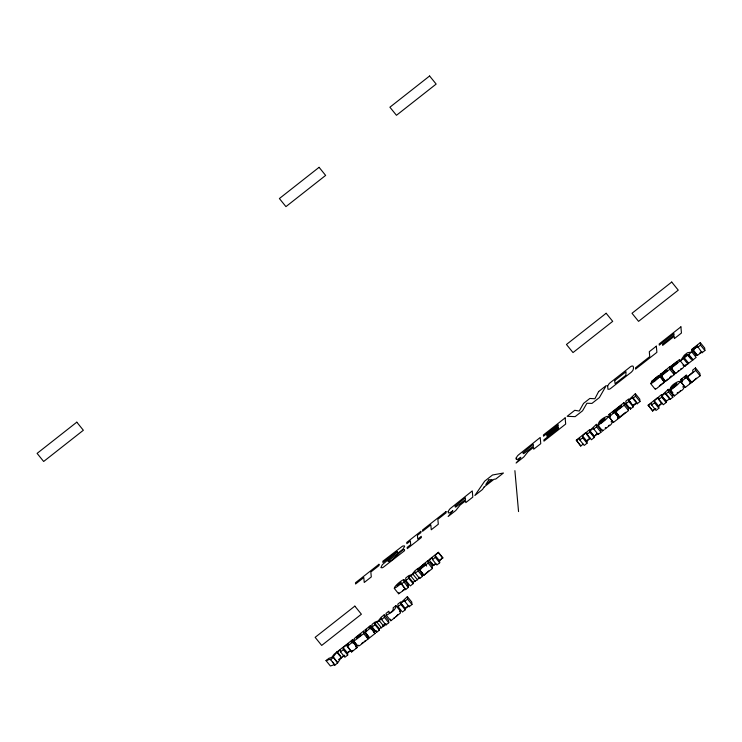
<?xml version="1.0" encoding="UTF-8"?>
<svg xmlns="http://www.w3.org/2000/svg" width="742" height="742" viewBox="0 0 742 742"><rect width="100%" height="100%" fill="white"/><g stroke="black" fill="none" stroke-linecap="round" stroke-linejoin="round"><path stroke-width="1.11" d="M664.526 380.535L663.636 381.805M657.329 377.261C654.463 378.856 645.716 387.723 654.759 381.138M655.205 388.409C655.019 390.478 658.284 386.99 659.137 386.536M605.018 419.592L604.053 420.482M609.367 425.055L608.431 425.889M676.954 363.042L676.12 363.803M681.332 368.44L680.785 368.987M676.871 384.606L675.693 385.654M680.368 360.964L691.794 351.977L696.172 357.375L684.745 366.372L680.368 360.964L684.291 355.233L687.426 352.765L691.794 351.977M684.745 366.372L686.053 364.452M398.844 592.58L398.723 593.804L405.512 588.916L401.134 583.509C388.149 594.379 396.812 582.646 403.787 579.53L408.174 584.937L408.388 587.404L405.577 589.621L401.134 583.509M334.763 665.222L334.707 664.572L330.394 666.01L326.016 660.612L330.32 659.165L334.763 665.222L337.582 663.005L333.139 656.948L337.128 651.866L340.049 655.474M337.582 663.005L341.505 657.273L338.538 659.61M382.566 626.387L384.375 624.124M413.062 574.354L415.177 571.748L415.297 573.121L419.675 578.528L422.495 576.311L422.281 573.844L417.894 568.437L414.926 570.774L411.903 574.549L408.656 575.699L405.688 578.046L405.902 580.513L410.289 585.92L413.099 583.704L412.979 582.322L408.601 576.924L413.062 574.354L417.44 579.762L412.979 582.322M379.338 620.785L381.453 618.179L381.583 619.561L385.961 624.959L388.78 622.742L388.558 620.275L384.18 614.868L381.202 617.214L378.188 620.98L374.942 622.13L371.965 624.476L372.187 626.944L376.565 632.351L379.385 630.134L379.255 628.752L374.877 623.354L379.338 620.785L383.725 626.192L379.255 628.752M417.44 579.762L419.555 577.155L419.675 578.528M383.725 626.192L385.831 623.586L385.961 624.959M653.656 381.407L660.111 376.342L655.195 380.785M660.111 376.342L664.535 382.223L659.573 386.192M661.669 384.004L659.35 385.84M662.977 382.955L663.459 382.566M663.969 382.167L664.489 381.75M680.516 390.709L680.071 391.062M583.212 444.096L580.745 446.035L576.321 440.136L585.716 432.744L591.43 439.746L594.249 437.53L594.157 436.528L589.779 431.121L593.693 428.041L593.786 429.052L598.163 434.45L600.983 432.234L600.76 429.766L596.383 424.359L589.742 430.629L594.119 436.027M615.888 411.968L614.432 410.168L608.792 414.602L610.295 416.902M615.285 410.029L621.156 405.41L616.621 410.011L621.239 406.384L621.286 406.894L615.415 411.504L619.839 417.403L628.53 410.576L628.307 408.1L623.929 402.702L615.239 409.528L616.741 411.829M628.734 399.966L628.641 398.992L625.821 401.209L626.044 403.676L630.422 409.083L633.241 406.866L628.864 401.459L628.771 400.457L632.685 397.378L632.778 398.38L637.155 403.787L639.975 401.57L639.752 399.103L635.375 393.696L628.734 399.966L630.923 402.665M660.937 374.126L669.581 366.798L673.959 372.206L674.181 374.673L665.491 381.509L661.066 375.61L666.937 370.991L666.891 370.481L662.272 374.116L666.808 369.516L660.937 374.126L662.393 375.934M695.987 354.88L696.033 355.372L691.609 349.473L700.3 342.637L704.677 348.044L704.9 350.521L702.08 352.728L697.619 346.431L693 350.057L697.378 355.464L702.006 351.829L702.08 352.728M576.367 440.627L579.66 438.04L579.836 440.025L584.214 445.423L587.033 443.206L586.857 441.23L582.479 435.823L585.716 432.744M608.839 415.093L610.249 413.99L610.378 415.474L609.015 417.069L613.393 422.476L619.032 418.043L614.608 412.144L613.198 413.257L613.068 411.773L614.432 410.168M672.373 368.078L670.916 366.279L676.815 361.762L676.982 362.94M691.655 349.974L697.526 345.355L693 350.057M687.25 354.583L684.745 356.55L685.923 354.741L687.25 354.583L690.904 359.091M579.836 440.025L582.656 437.808L582.479 435.823M589.779 431.121L589.871 432.122L587.052 434.339L586.829 431.872L589.649 429.655L589.742 430.629M593.786 429.052L596.605 426.835L596.383 424.359M609.015 417.069L614.608 412.144M615.461 412.005L624.152 405.169L623.929 402.702M626.044 403.676L628.864 401.459M632.778 398.38L635.597 396.172L635.375 393.696M661.113 376.101L669.794 369.275L669.581 366.798M697.703 347.33L700.522 345.113L700.3 342.637M419.221 567.927L427.865 560.6L432.243 565.998L432.465 568.474L423.775 575.31L419.351 569.411L425.222 564.792L425.185 564.282L420.556 567.908L425.092 563.308L419.221 567.927L420.686 569.726M429.052 560.201L432.336 557.613L432.512 559.589L436.89 564.996L439.709 562.779L439.533 560.804L442.779 557.724L438.401 552.317L429.006 559.7L433.43 565.599L435.897 563.66M439.709 562.779L435.331 557.372L435.155 555.396L438.401 552.317M401.19 584.214L404.01 582.006L403.787 579.53M405.902 580.513L408.721 578.296L408.601 576.924M415.297 573.121L418.117 570.913L417.894 568.437M419.397 569.902L428.088 563.067L427.865 560.6M432.512 559.589L435.331 557.372M585.828 441.509L590.094 438.151L586.857 441.23M617.446 417.18L618.856 416.067L614.469 410.66M595.687 434.803L597.245 433.569M635.458 403.518L633.111 405.364L633.028 404.399M699.65 353.155L701.19 351.94M594.157 436.528L598.08 433.449L598.163 434.45M633.241 406.866L633.158 405.855L637.072 402.785L637.155 403.787M617.576 418.655L618.986 417.551M620.637 416.253L625.664 412.292M666.279 380.358L667.958 379.032M669.636 377.715L671.269 375.888M406.941 585.902L408.174 584.937M433.43 565.599L435.09 563.762M438.513 561.082L442.779 557.724M402.535 590.734L403.119 590.27M403.314 590.113L405.076 588.731M428.765 570.858L423.775 575.31M655.891 408.443L652.608 411.031L648.183 405.132L657.579 397.749L663.292 404.742L666.112 402.526L666.019 401.524L661.641 396.117L665.555 393.037L669.201 397.545M665.555 393.037L665.639 394.048L670.026 399.456L672.836 397.239L672.623 394.763L668.236 389.365L661.595 395.625L665.973 401.032L665.889 400.059M687.751 376.973L686.285 375.164L680.646 379.598L682.158 381.898M695.495 367.93L692.676 370.147L692.852 372.122L687.175 377.112L691.553 382.52L700.096 375.804L699.873 373.337L695.495 367.93L695.708 370.397L700.096 375.804M648.23 405.624L651.513 403.045L651.689 405.021L656.067 410.428L658.887 408.211L658.711 406.226L654.333 400.828L657.579 397.749M680.692 380.099L682.102 378.986L682.232 380.47L680.868 382.074L685.246 387.472L690.885 383.048L686.461 377.149L685.052 378.253L684.922 376.769L686.285 375.164M682.649 386.962C685.821 385.311 682.983 390.468 681.184 390.709A68.412 10.1 -39 0 1 678.8 392.574L674.441 395.913L670.063 390.515L669.943 389.151L674.793 385.339L672.846 387.871L674.005 386.972M326.016 660.612L328.984 658.265L331.674 657.44L334.15 654.203L346.403 644.575L351.634 651.958L357.264 647.525L352.84 641.626L351.439 642.73L351.3 641.255L352.663 639.65L347.033 644.084L347.07 644.575L348.48 643.462L348.619 644.946L347.247 646.551L351.634 651.958M363.497 631.136L355.678 637.35A3.627 0.538 -39 0 0 354.11 638.964L354.259 640.587A3.627 0.538 -39 0 0 355.882 639.697L363.719 633.603L363.497 631.136L367.874 636.534L368.097 639.01L360.269 645.095A3.627 0.538 -39 0 1 358.636 645.994L358.265 645.197M370.536 625.589L364.906 630.023L364.943 630.524L366.353 629.411L366.492 630.895L365.12 632.499L369.507 637.897L375.137 633.473L370.712 627.574L369.303 628.678L369.173 627.194L370.536 625.589L374.923 630.997L373.551 632.601M395.922 605.639L393.102 607.856C394.753 610.119 388.001 615.582 388.873 611.176L386.053 613.393L386.22 615.239L390.923 620.757L400.43 613.05L400.3 611.037L395.922 605.639C396.163 610.416 389.93 613.198 386.276 615.331M400.717 602.903L400.634 601.929L397.814 604.146L398.037 606.613L402.414 612.02L405.234 609.803L400.856 604.396L400.763 603.394L404.678 600.315L404.77 601.317L409.148 606.724L411.968 604.507L411.745 602.04L407.367 596.633L400.717 602.903L405.095 608.301M344.724 655.269L341.441 657.857L337.063 652.45L340.346 649.862L340.522 651.847L344.9 657.245L347.72 655.028L347.544 653.053L343.166 647.655L346.449 645.067M651.689 405.021L654.509 402.804L654.333 400.828M661.641 396.117L661.725 397.128L658.905 399.344L658.692 396.868L661.512 394.651L661.595 395.625M665.639 394.048L668.459 391.832L668.236 389.365M680.868 382.074L686.461 377.149M687.175 377.112L695.708 370.397M330.385 659.814L333.204 657.597M340.522 651.847L343.342 649.63L343.166 647.655M347.247 646.551L352.84 641.626M365.12 632.499L370.712 627.574M372.187 626.944L374.998 624.727L374.877 623.354M381.583 619.561L384.393 617.344L384.18 614.868M398.037 606.613L400.856 604.396M404.77 601.317L407.59 599.109L407.367 596.633M652.608 411.031L654.268 409.194M657.681 406.505L661.957 403.147L658.711 406.226M666.019 401.524L669.933 398.445L670.026 399.456M342.248 656.689L343.954 655.344M346.514 653.331L349.083 651.318M366.733 637.434L367.874 636.534M399.419 611.733L400.3 611.037M689.429 383.66L690.839 382.547M691.553 382.52L696.413 378.17M347.544 653.053L350.827 650.465M355.678 646.653L357.05 645.048L352.663 639.65M405.883 607.689L408.23 605.843M405.234 609.803L405.141 608.802L409.055 605.722L409.148 606.724M351.587 651.457L352.997 650.354M355.817 648.137L357.227 647.033M363.404 642.164L361.706 643.453M364.739 641.125L365.231 640.726M394.521 617.743L393.659 618.355M395.838 616.704L396.423 616.24M396.571 616.12L397.61 614.719M675.257 385.998L674.413 386.656M678.587 392.221L677.186 392.889M673.857 365.574L674.766 364.869M601.558 422.43L600.992 422.875L602.94 420.334L598.089 424.155L598.21 425.509L602.587 430.917L603.942 429.887M678.067 371.111L678.67 370.638M605.936 427.837L605.37 428.282L605.324 427.763M672.827 366.363L671.093 368.217L675.47 373.625L680.043 370.1A52.153 7.698 -39 0 0 681.267 369.136C682.928 368.913 685.868 364.016 682.974 365.231M675.795 372.864L675.47 373.625M600.445 423.803L602.56 422.17A68.412 10.1 -39 0 0 604.953 420.306C613.792 412.506 601.094 417.922 598.933 422.356L598.979 422.847L604.878 418.34L605.045 419.518M604.823 429.21L606.937 427.577A68.412 10.1 -39 0 0 609.33 425.713C611 425.491 613.912 420.566 611.037 421.808M671.093 368.217L675.665 364.693A52.153 7.698 -39 0 0 676.889 363.738L679.653 361.168L679.644 359.462L670.916 366.279M599.564 424.48L598.21 425.509M670.063 390.515L674.422 387.166A68.412 10.1 -39 0 0 676.806 385.311C685.654 377.465 672.966 382.928 670.787 387.352L670.833 387.853L676.732 383.336L676.899 384.514M663.728 380.433L664.517 380.386M394.215 588.332L398.621 593.767M390.654 620.729L390.478 619.245M700.522 345.113L704.9 350.521M692.963 349.565L697.378 355.464M691.609 349.473L693.074 351.272M688.743 354.379L693.121 359.777M688.001 354.49L692.379 359.898M684.087 357.57L688.465 362.968M683.419 358.562L687.797 363.97M686.331 375.665L691.516 382.019M686.508 377.641L690.885 383.048M671.046 367.744L674.691 372.243M680.822 381.583L685.246 387.472M669.794 369.275L674.181 374.673M660.89 373.634L662.346 375.433M661.066 375.61L665.491 381.509M660.157 376.815L664.535 382.223M669.943 389.151L672.864 392.759M668.459 391.832L672.836 397.239M661.725 397.128L666.112 402.526M650.706 383.697L655.13 389.151M657.616 398.241L662.003 403.648M654.509 402.804L658.887 408.211M648.183 405.132L652.561 410.539M635.597 396.172L639.975 401.57M632.685 397.378L636.339 401.886M628.771 400.457L633.158 405.855M624.152 405.169L628.53 410.576M615.415 411.504L619.839 417.403M614.654 412.645L619.032 418.043M608.969 416.577L613.393 422.476M596.605 426.835L600.983 432.234M589.871 432.122L594.249 437.53M585.763 433.245L590.14 438.643M582.656 437.808L587.033 443.206M576.321 440.136L580.745 446.035M438.439 552.809L442.826 558.216M435.155 555.396L439.533 560.804M431.195 562.408L433.384 565.107M428.088 563.067L432.465 568.474M425.185 564.282L426.641 566.081M419.174 567.435L420.64 569.235M421.549 572.11L423.005 573.909M418.117 570.913L422.495 576.311M410.873 576.08L415.251 581.487M408.721 578.296L413.099 583.704M404.01 582.006L408.388 587.404M407.59 599.109L411.968 604.507M400.763 603.394L405.141 608.802M384.393 617.344L388.78 622.742M377.149 622.51L381.527 627.918M374.998 624.727L379.385 630.134M370.583 626.09L374.96 631.488M370.759 628.066L375.137 633.473M369.173 627.194L370.638 628.993M365.083 632.008L369.507 637.897M363.719 633.603L368.097 639.01M352.71 640.142L357.087 645.549M352.886 642.118L357.264 647.525M351.3 641.255L352.765 643.054M343.342 649.63L347.72 655.028M339.938 655.557L337.016 651.958L337.063 652.45M333.139 656.948L337.517 662.356M332.518 661.864L333.974 663.663M660.139 374.979L657.533 376.277L651.495 381.555L657.319 377.196M674.376 395.152L674.441 395.913M653.507 381.407L660.148 375.081M630.283 407.432L630.422 409.083M602.504 429.98L602.587 430.917M514.892 470.651L518.547 511.581M405.512 588.916L405.577 589.621M376.417 630.7L376.565 632.351M341.394 657.366L341.441 657.857M356.679 637.322L356.911 638.268L360.853 635.328L360.723 633.844L356.698 637.267M397.517 551.779L383.039 564.059A6.214 0.918 -39 0 0 382.158 564.977L380.915 567.658L382.399 567.741A6.214 0.918 -39 0 0 383.326 567.231L404.575 550.666L404.473 549.47C401.366 549.043 390.505 563.929 387.899 561.323L402.34 549.627A6.214 0.918 -39 0 0 403.258 548.681L404.575 546.446A74.645 11.019 -39 0 0 404.529 545.954L403.008 545.945A6.214 0.918 -39 0 0 402.053 546.474L382.816 561.258L382.928 562.492L395.903 552.308L397.517 551.779M396.97 585.623L401.088 583.017L401.014 582.238L396.989 585.559M455.198 506.155L455.319 507.12L456.228 506.758L465.494 499.542L465.327 497.697L455.198 506.155M523.147 452.722L523.258 453.687L524.167 453.325L533.442 446.118L533.275 444.263L523.147 452.722M614.691 380.637L615.109 383.651L625.877 375.322L626.025 371.723L614.691 380.637M448.168 511.516L448.372 512.908L449.402 512.852A6.279 0.927 -39 0 0 451.284 511.804L452.88 510.7L448.159 516.488L455.792 510.487L460.123 505.089L465.605 500.785L465.772 502.631L472.812 497.094L472.264 490.916L450.385 508.465A6.214 0.918 -39 0 0 449.466 509.411L448.168 511.516M516.107 458.092L516.311 459.474L517.35 459.419A6.279 0.927 -39 0 0 519.224 458.37L520.819 457.267L516.098 463.054L523.731 457.053L528.072 451.665L533.554 447.352L533.711 449.207L540.76 443.66L540.204 437.483L518.324 455.031A6.214 0.918 -39 0 0 517.415 455.987L516.107 458.092M607.652 386.007L607.948 389.272L609.432 389.188A6.214 0.918 -39 0 0 610.388 388.66L631.108 372.363A6.214 0.918 -39 0 0 632.026 371.417C633.779 370.406 634.41 364.619 631.553 366.131A6.214 0.918 -39 0 0 630.598 366.659L609.878 382.955A6.214 0.918 -39 0 0 608.959 383.902L607.652 386.007M598.646 391.535L594.889 398.742L589.834 398.463L583.574 403.388L579.233 411.049L574.762 410.307L567.138 416.308L575.124 416.642L582.563 410.79L586.913 403.258L591.958 403.407L599.388 397.554L606.279 385.534L598.646 391.535M488.765 479.926L485.815 484.461L492.076 479.536L488.765 479.926M484.155 486.993L482.495 489.488L474.861 495.489L484.684 481.15L492.512 475.001L503.438 473.016L495.804 479.017L493.94 479.304L484.155 486.993M429.599 75.99L389.902 107.21L396.46 115.298L436.157 84.078L429.599 75.99M319.088 167.321L279.391 198.541L285.939 206.628L325.636 175.409L319.088 167.321M76.797 422.17L37.1 453.39L43.657 461.478L83.354 430.258L76.797 422.17M606.149 313.263L566.452 344.483L573.01 352.571L612.707 321.351L606.149 313.263M671.714 282.053L632.008 313.272L638.565 321.36L678.262 290.141L671.714 282.053M378.949 564.3L355.464 582.767L355.576 584L363.793 577.536L364.239 582.479L371.288 576.942L370.842 571.999L379.06 565.534L378.949 564.3M420.816 531.374L406.727 542.458L406.839 543.691L410.363 540.918L410.697 544.628L407.163 547.401L407.275 548.635L421.373 537.551L421.261 536.318L417.737 539.082L417.403 535.381L420.927 532.608L420.816 531.374M445.97 511.59L422.486 530.057L422.597 531.3L430.814 524.835L431.26 529.779L438.309 524.232L437.863 519.289L446.081 512.833L445.97 511.59M565.135 417.885L543.413 434.97L543.524 436.203L558.197 424.665L558.309 425.852L546.761 434.933L546.863 436.166L558.411 427.086L558.531 428.366L543.849 439.913L543.96 441.147L565.682 424.062L565.135 417.885M656.336 346.162L649.296 351.699L649.732 356.642L635.449 367.884L635.56 369.117L656.893 352.339L656.336 346.162M680.896 326.851L659.174 343.936L659.286 345.169L673.959 333.631L674.088 335.087L662.541 344.167L662.652 345.401L674.2 336.321L674.404 338.565L681.444 333.028L680.896 326.851M354.834 606.121L315.137 637.341L321.685 645.429L361.391 614.209L354.834 606.121"/></g></svg>
